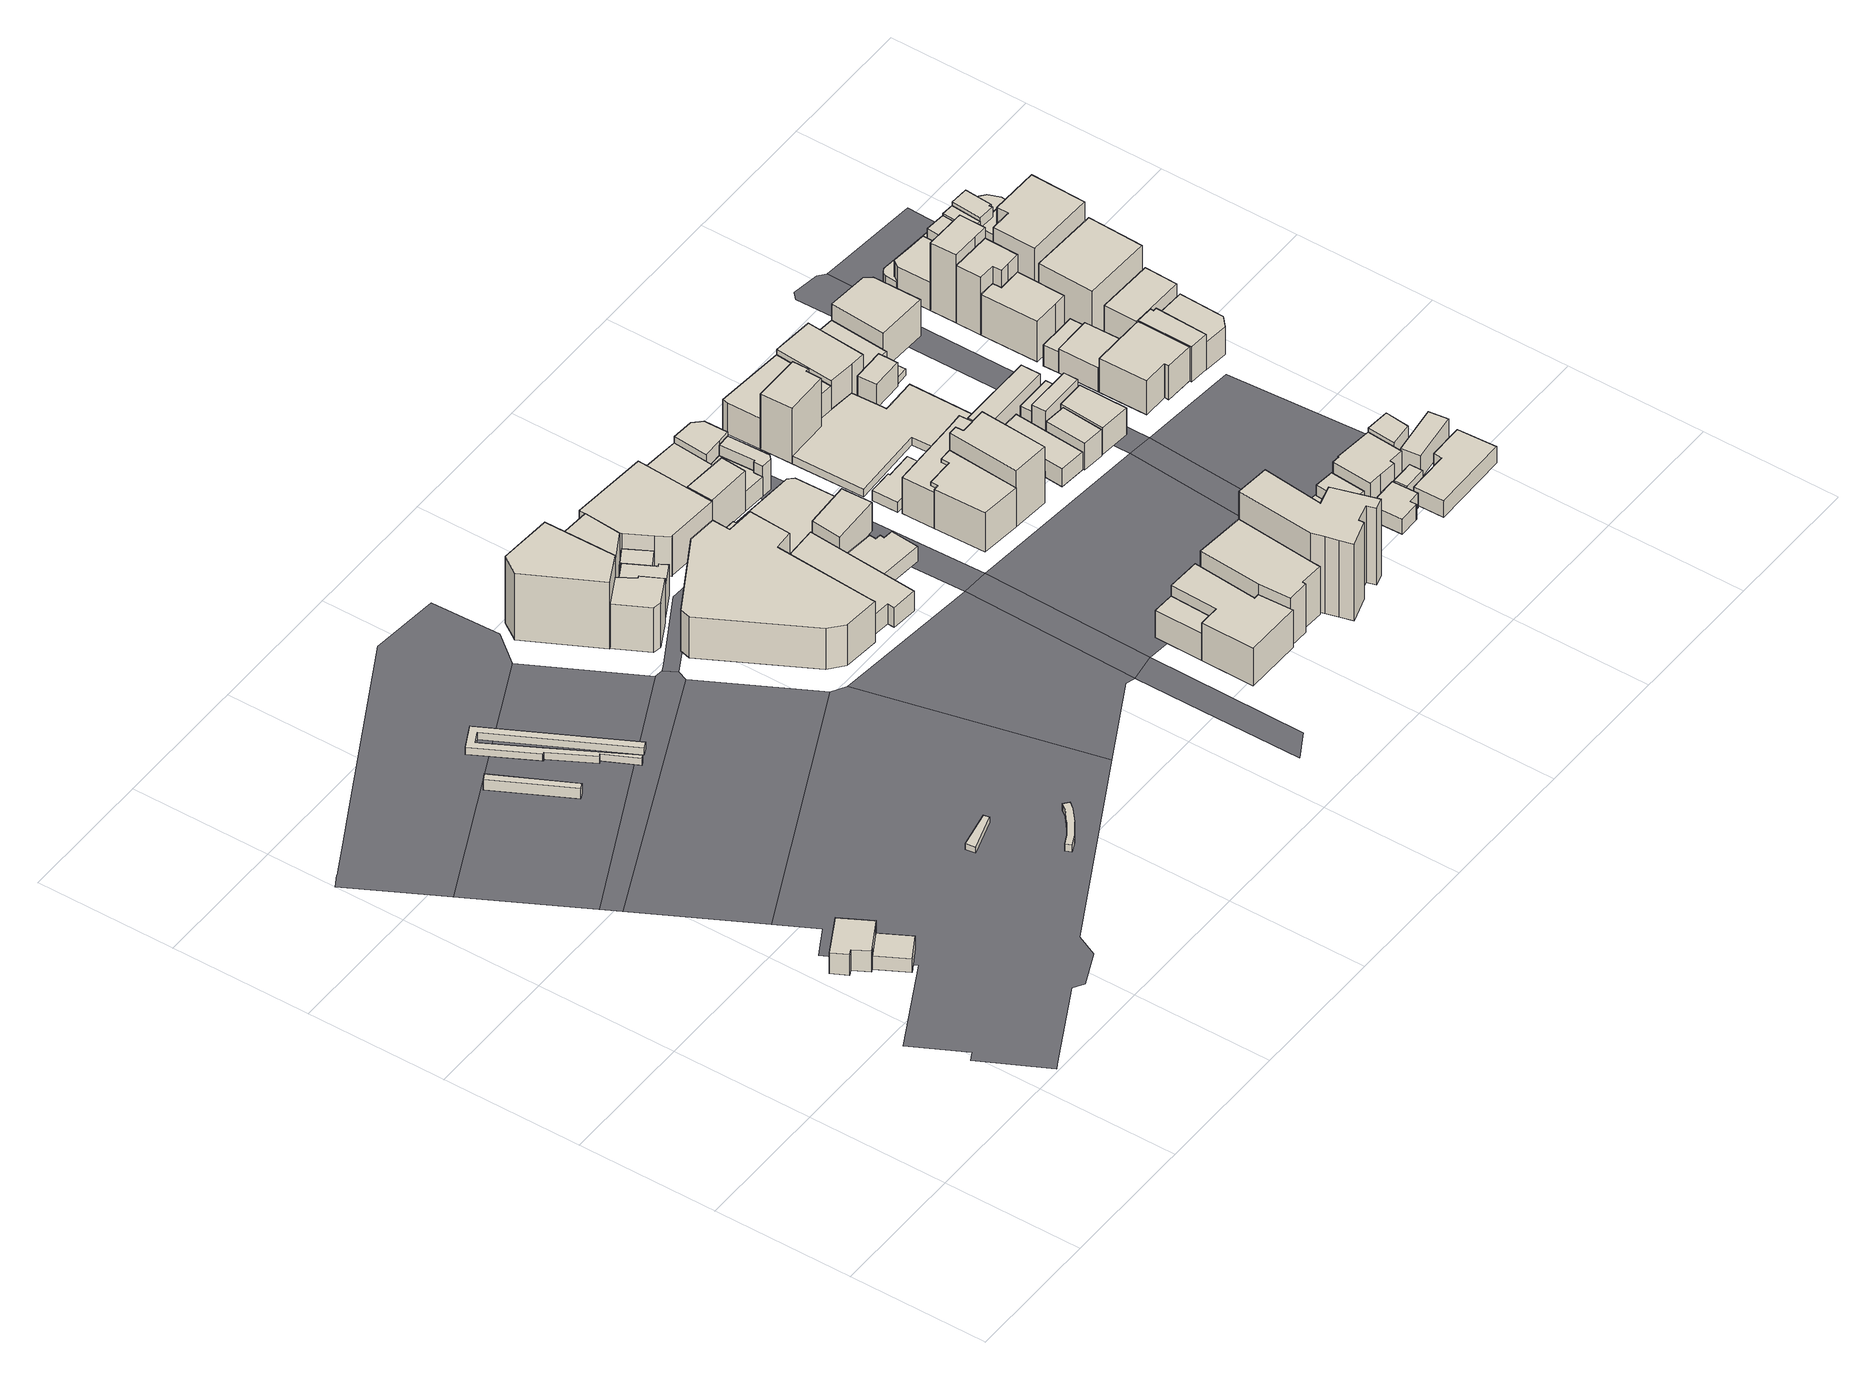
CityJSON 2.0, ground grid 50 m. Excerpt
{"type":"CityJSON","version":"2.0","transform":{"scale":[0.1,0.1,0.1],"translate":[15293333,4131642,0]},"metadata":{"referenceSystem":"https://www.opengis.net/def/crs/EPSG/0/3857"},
"CityObjects":{
"building1":{"type":"Building","attributes":{"measured_height":12.5,"storeys_above_ground":2,"usage":"業務施設","districts_and_zones_type":"商業地域"},"geometry":[{"type":"Solid","lod":"1","boundaries":[[[[0,1,2,3,4,5,6,7]],[[0,7,8,9]],[[7,6,10,8]],[[6,5,11,10]],[[5,4,12,11]],[[4,3,13,12]],[[3,2,14,13]],[[2,1,15,14]],[[1,0,9,15]],[[9,8,10,11,12,13,14,15]]]]}]},
"building2":{"type":"Building","attributes":{"measured_height":8.9,"storeys_above_ground":1,"name":"豊橋警察署豊橋駅前交番","usage":"官公庁施設","districts_and_zones_type":"商業地域"},"geometry":[{"type":"Solid","lod":"1","boundaries":[[[[16,17,18,19]],[[16,19,20,21]],[[19,18,22,20]],[[18,17,23,22]],[[17,16,21,23]],[[21,20,22,23]]]]}]},
"building3":{"type":"Building","attributes":{"measured_height":6.4,"storeys_above_ground":1,"usage":"運輸倉庫施設","districts_and_zones_type":"商業地域"},"geometry":[{"type":"Solid","lod":"1","boundaries":[[[[24,25,26,27]],[[24,27,28,29]],[[27,26,30,28]],[[26,25,31,30]],[[25,24,29,31]],[[29,28,30,31]]]]}]},
"building4":{"type":"Building","attributes":{"measured_height":7.9,"storeys_above_ground":1,"name":"駅前駅","usage":"運輸倉庫施設","districts_and_zones_type":"商業地域"},"geometry":[{"type":"Solid","lod":"1","boundaries":[[[[32,33,34,35,36,37,38,39,40,41,42,43,44,45]],[[32,45,46,47]],[[45,44,48,46]],[[44,43,49,48]],[[43,42,50,49]],[[42,41,51,50]],[[41,40,52,51]],[[40,39,53,52]],[[39,38,54,53]],[[38,37,55,54]],[[37,36,56,55]],[[36,35,57,56]],[[35,34,58,57]],[[34,33,59,58]],[[33,32,47,59]],[[47,46,48,49,50,51,52,53,54,55,56,57,58,59]]]]}]},
"building5":{"type":"Building","attributes":{"measured_height":3.1},"geometry":[{"type":"Solid","lod":"1","boundaries":[[[[60,61,62,63]],[[60,63,64,65]],[[63,62,66,64]],[[62,61,67,66]],[[61,60,65,67]],[[65,64,66,67]]]]}]},
"building6":{"type":"Building","attributes":{"measured_height":3.2},"geometry":[{"type":"Solid","lod":"1","boundaries":[[[[68,69,70,71,72,73,74,75,76,77]],[[68,77,78,79]],[[77,76,80,78]],[[76,75,81,80]],[[75,74,82,81]],[[74,73,83,82]],[[73,72,84,83]],[[72,71,85,84]],[[71,70,86,85]],[[70,69,87,86]],[[69,68,79,87]],[[79,78,80,81,82,83,84,85,86,87]]]]}]},
"building7":{"type":"Building","attributes":{"measured_height":43.7,"year_of_construction":1968,"storeys_above_ground":8,"usage":"商業施設","districts_and_zones_type":"商業地域"},"geometry":[{"type":"Solid","lod":"1","boundaries":[[[[88,89,90,91,92,93]],[[88,93,94,95]],[[93,92,96,94]],[[92,91,97,96]],[[91,90,98,97]],[[90,89,99,98]],[[89,88,95,99]],[[95,94,96,97,98,99]]]]}]},
"building8":{"type":"Building","attributes":{"measured_height":25.8,"year_of_construction":1963,"storeys_above_ground":5,"usage":"商業施設","districts_and_zones_type":"商業地域"},"geometry":[{"type":"Solid","lod":"1","boundaries":[[[[100,101,102,103,104,105,106]],[[100,106,107,108]],[[106,105,109,107]],[[105,104,110,109]],[[104,103,111,110]],[[103,102,112,111]],[[102,101,113,112]],[[101,100,108,113]],[[108,107,109,110,111,112,113]]]]}]},
"building9":{"type":"Building","attributes":{"measured_height":15.5},"geometry":[{"type":"Solid","lod":"1","boundaries":[[[[114,115,116,117,118,119,120,121]],[[114,121,122,123]],[[121,120,124,122]],[[120,119,125,124]],[[119,118,126,125]],[[118,117,127,126]],[[117,116,128,127]],[[116,115,129,128]],[[115,114,123,129]],[[123,122,124,125,126,127,128,129]]]]}]},
"building10":{"type":"Building","attributes":{"measured_height":25.2},"geometry":[{"type":"Solid","lod":"1","boundaries":[[[[130,131,132,133,134,135,136,137,138,139,140,141]],[[130,141,142,143]],[[141,140,144,142]],[[140,139,145,144]],[[139,138,146,145]],[[138,137,147,146]],[[137,136,148,147]],[[136,135,149,148]],[[135,134,150,149]],[[134,133,151,150]],[[133,132,152,151]],[[132,131,153,152]],[[131,130,143,153]],[[143,142,144,145,146,147,148,149,150,151,152,153]]]]}]},
"building11":{"type":"Building","attributes":{"measured_height":20.9,"year_of_construction":1988,"storeys_above_ground":6,"usage":"商業系複合施設","districts_and_zones_type":"商業地域"},"geometry":[{"type":"Solid","lod":"1","boundaries":[[[[154,155,156,157,158]],[[154,158,159,160]],[[158,157,161,159]],[[157,156,162,161]],[[156,155,163,162]],[[155,154,160,163]],[[160,159,161,162,163]]]]}]},
"building12":{"type":"Building","attributes":{"measured_height":11.7,"year_of_construction":1989,"storeys_above_ground":3,"usage":"店舗等併用住宅","districts_and_zones_type":"商業地域"},"geometry":[{"type":"Solid","lod":"1","boundaries":[[[[164,165,166,167]],[[164,167,168,169]],[[167,166,170,168]],[[166,165,171,170]],[[165,164,169,171]],[[169,168,170,171]]]]}]},
"building13":{"type":"Building","attributes":{"measured_height":14.7,"year_of_construction":1987,"storeys_above_ground":2,"usage":"商業施設","districts_and_zones_type":"商業地域"},"geometry":[{"type":"Solid","lod":"1","boundaries":[[[[172,173,174,135,134,133,175]],[[172,175,176,177]],[[175,133,178,176]],[[133,134,179,178]],[[134,135,180,179]],[[135,174,181,180]],[[174,173,182,181]],[[173,172,177,182]],[[177,176,178,179,180,181,182]]]]}]},
"building14":{"type":"Building","attributes":{"measured_height":20.8,"year_of_construction":1967,"storeys_above_ground":6,"usage":"商業系複合施設","districts_and_zones_type":"商業地域"},"geometry":[{"type":"Solid","lod":"1","boundaries":[[[[183,184,185,186,187,188,189,190,191,192]],[[183,192,193,194]],[[192,191,195,193]],[[191,190,196,195]],[[190,189,197,196]],[[189,188,198,197]],[[188,187,199,198]],[[187,186,200,199]],[[186,185,201,200]],[[185,184,202,201]],[[184,183,194,202]],[[194,193,195,196,197,198,199,200,201,202]]]]}]},
"building15":{"type":"Building","attributes":{"measured_height":10.1,"storeys_above_ground":2,"usage":"商業系複合施設","districts_and_zones_type":"商業地域"},"geometry":[{"type":"Solid","lod":"1","boundaries":[[[[203,204,205,206]],[[203,206,207,208]],[[206,205,209,207]],[[205,204,210,209]],[[204,203,208,210]],[[208,207,209,210]]]]}]},
"building16":{"type":"Building","attributes":{"measured_height":16.4,"year_of_construction":1986,"storeys_above_ground":3,"usage":"商業施設","districts_and_zones_type":"商業地域"},"geometry":[{"type":"Solid","lod":"1","boundaries":[[[[211,212,213,214]],[[211,214,215,216]],[[214,213,217,215]],[[213,212,218,217]],[[212,211,216,218]],[[216,215,217,218]]]]}]},
"building17":{"type":"Building","attributes":{"measured_height":6.9,"year_of_construction":2005,"storeys_above_ground":1,"usage":"商業施設","districts_and_zones_type":"商業地域"},"geometry":[{"type":"Solid","lod":"1","boundaries":[[[[219,220,221,222,223,224,225,226]],[[219,226,227,228]],[[226,225,229,227]],[[225,224,230,229]],[[224,223,231,230]],[[223,222,232,231]],[[222,221,233,232]],[[221,220,234,233]],[[220,219,228,234]],[[228,227,229,230,231,232,233,234]]]]}]},
"building18":{"type":"Building","attributes":{"measured_height":19.5},"geometry":[{"type":"Solid","lod":"1","boundaries":[[[[235,236,237,238,239,240,213,212,211]],[[235,211,241,242]],[[211,212,243,241]],[[212,213,244,243]],[[213,240,245,244]],[[240,239,246,245]],[[239,238,247,246]],[[238,237,248,247]],[[237,236,249,248]],[[236,235,242,249]],[[242,241,243,244,245,246,247,248,249]]]]}]},
"building19":{"type":"Building","attributes":{"measured_height":19,"storeys_above_ground":1,"usage":"商業系複合施設","districts_and_zones_type":"商業地域"},"geometry":[{"type":"Solid","lod":"1","boundaries":[[[[250,251,252,253]],[[250,253,254,255]],[[253,252,256,254]],[[252,251,257,256]],[[251,250,255,257]],[[255,254,256,257]]]]}]},
"building20":{"type":"Building","attributes":{"measured_height":10.4,"year_of_construction":1978,"storeys_above_ground":3,"usage":"商業系複合施設","districts_and_zones_type":"商業地域"},"geometry":[{"type":"Solid","lod":"1","boundaries":[[[[258,259,260,261,175,133,132,262]],[[258,262,263,264]],[[262,132,265,263]],[[132,133,266,265]],[[133,175,267,266]],[[175,261,268,267]],[[261,260,269,268]],[[260,259,270,269]],[[259,258,264,270]],[[264,263,265,266,267,268,269,270]]]]}]},
"building21":{"type":"Building","attributes":{"measured_height":14.9,"year_of_construction":1986,"storeys_above_ground":4,"usage":"商業施設","districts_and_zones_type":"商業地域"},"geometry":[{"type":"Solid","lod":"1","boundaries":[[[[271,272,261,260]],[[271,260,273,274]],[[260,261,275,273]],[[261,272,276,275]],[[272,271,274,276]],[[274,273,275,276]]]]}]},
"building22":{"type":"Building","attributes":{"measured_height":14.6,"year_of_construction":1969,"storeys_above_ground":2,"usage":"商業系複合施設","districts_and_zones_type":"商業地域"},"geometry":[{"type":"Solid","lod":"1","boundaries":[[[[277,278,279,184,183]],[[277,183,280,281]],[[183,184,282,280]],[[184,279,283,282]],[[279,278,284,283]],[[278,277,281,284]],[[281,280,282,283,284]]]]}]},
"building23":{"type":"Building","attributes":{"measured_height":10.6},"geometry":[{"type":"Solid","lod":"1","boundaries":[[[[285,286,287,251,250,288,289]],[[285,289,290,291]],[[289,288,292,290]],[[288,250,293,292]],[[250,251,294,293]],[[251,287,295,294]],[[287,286,296,295]],[[286,285,291,296]],[[291,290,292,293,294,295,296]]]]}]},
"building24":{"type":"Building","attributes":{"measured_height":25.4},"geometry":[{"type":"Solid","lod":"1","boundaries":[[[[297,298,299,300,301,302,303,304]],[[297,304,305,306]],[[304,303,307,305]],[[303,302,308,307]],[[302,301,309,308]],[[301,300,310,309]],[[300,299,311,310]],[[299,298,312,311]],[[298,297,306,312]],[[306,305,307,308,309,310,311,312]]]]}]},
"building25":{"type":"Building","attributes":{"measured_height":15.6,"year_of_construction":1972,"storeys_above_ground":5,"usage":"商業施設","districts_and_zones_type":"商業地域"},"geometry":[{"type":"Solid","lod":"1","boundaries":[[[[313,314,287,286,285,289,315]],[[313,315,316,317]],[[315,289,318,316]],[[289,285,319,318]],[[285,286,320,319]],[[286,287,321,320]],[[287,314,322,321]],[[314,313,317,322]],[[317,316,318,319,320,321,322]]]]}]},
"building26":{"type":"Building","attributes":{"measured_height":16.3},"geometry":[{"type":"Solid","lod":"1","boundaries":[[[[323,324,325,326,278,277]],[[323,277,327,328]],[[277,278,329,327]],[[278,326,330,329]],[[326,325,331,330]],[[325,324,332,331]],[[324,323,328,332]],[[328,327,329,330,331,332]]]]}]},
"building27":{"type":"Building","attributes":{"measured_height":20.1},"geometry":[{"type":"Solid","lod":"1","boundaries":[[[[333,334,335,336,337,338,339,340]],[[333,340,341,342]],[[340,339,343,341]],[[339,338,344,343]],[[338,337,345,344]],[[337,336,346,345]],[[336,335,347,346]],[[335,334,348,347]],[[334,333,342,348]],[[342,341,343,344,345,346,347,348]]]]}]},
"building28":{"type":"Building","attributes":{"measured_height":15.4,"name":"豊橋駅前郵便局"},"geometry":[{"type":"Solid","lod":"1","boundaries":[[[[349,350,351,352,353,354]],[[349,354,355,356]],[[354,353,357,355]],[[353,352,358,357]],[[352,351,359,358]],[[351,350,360,359]],[[350,349,356,360]],[[356,355,357,358,359,360]]]]}]},
"building29":{"type":"Building","attributes":{"measured_height":39.4},"geometry":[{"type":"Solid","lod":"1","boundaries":[[[[361,362,363,364,365,366,367,368,369,370,371,372,373]],[[361,373,374,375]],[[373,372,376,374]],[[372,371,377,376]],[[371,370,378,377]],[[370,369,379,378]],[[369,368,380,379]],[[368,367,381,380]],[[367,366,382,381]],[[366,365,383,382]],[[365,364,384,383]],[[364,363,385,384]],[[363,362,386,385]],[[362,361,375,386]],[[375,374,376,377,378,379,380,381,382,383,384,385,386]]]]}]},
"building30":{"type":"Building","attributes":{"measured_height":19.6},"geometry":[{"type":"Solid","lod":"1","boundaries":[[[[387,388,389,390,340,339,338,337,336,335,391,392,393]],[[387,393,394,395]],[[393,392,396,394]],[[392,391,397,396]],[[391,335,398,397]],[[335,336,399,398]],[[336,337,400,399]],[[337,338,401,400]],[[338,339,402,401]],[[339,340,403,402]],[[340,390,404,403]],[[390,389,405,404]],[[389,388,406,405]],[[388,387,395,406]],[[395,394,396,397,398,399,400,401,402,403,404,405,406]]]]}]},
"building31":{"type":"Building","attributes":{"measured_height":24.6,"year_of_construction":1983,"storeys_above_ground":2,"usage":"文教厚生施設","districts_and_zones_type":"商業地域"},"geometry":[{"type":"Solid","lod":"1","boundaries":[[[[389,388,407,408,333,340,390]],[[389,390,409,410]],[[390,340,411,409]],[[340,333,412,411]],[[333,408,413,412]],[[408,407,414,413]],[[407,388,415,414]],[[388,389,410,415]],[[410,409,411,412,413,414,415]]]]}]},
"building32":{"type":"Building","attributes":{"measured_height":24.5,"year_of_construction":1971,"storeys_above_ground":6,"usage":"商業系複合施設","districts_and_zones_type":"商業地域"},"geometry":[{"type":"Solid","lod":"1","boundaries":[[[[416,417,418,419,420,421]],[[416,421,422,423]],[[421,420,424,422]],[[420,419,425,424]],[[419,418,426,425]],[[418,417,427,426]],[[417,416,423,427]],[[423,422,424,425,426,427]]]]}]},
"building33":{"type":"Building","attributes":{"measured_height":23.5,"year_of_construction":1971,"storeys_above_ground":4,"usage":"商業施設","districts_and_zones_type":"商業地域"},"geometry":[{"type":"Solid","lod":"1","boundaries":[[[[428,429,430,417,416,421,420,431,432]],[[428,432,433,434]],[[432,431,435,433]],[[431,420,436,435]],[[420,421,437,436]],[[421,416,438,437]],[[416,417,439,438]],[[417,430,440,439]],[[430,429,441,440]],[[429,428,434,441]],[[434,433,435,436,437,438,439,440,441]]]]}]},
"building34":{"type":"Building","attributes":{"measured_height":4.5},"geometry":[{"type":"Solid","lod":"1","boundaries":[[[[429,442,443,444,445,393,392,446,447,419,418,430]],[[429,430,448,449]],[[430,418,450,448]],[[418,419,451,450]],[[419,447,452,451]],[[447,446,453,452]],[[446,392,454,453]],[[392,393,455,454]],[[393,445,456,455]],[[445,444,457,456]],[[444,443,458,457]],[[443,442,459,458]],[[442,429,449,459]],[[449,448,450,451,452,453,454,455,456,457,458,459]]]]}]},
"building35":{"type":"Building","attributes":{"measured_height":12.3},"geometry":[{"type":"Solid","lod":"1","boundaries":[[[[460,461,462,463]],[[460,463,464,465]],[[463,462,466,464]],[[462,461,467,466]],[[461,460,465,467]],[[465,464,466,467]]]]}]},
"building36":{"type":"Building","attributes":{"measured_height":4.9,"year_of_construction":2003,"storeys_above_ground":1,"usage":"商業施設","districts_and_zones_type":"商業地域"},"geometry":[{"type":"Solid","lod":"1","boundaries":[[[[468,469,470,471,472,473]],[[468,473,474,475]],[[473,472,476,474]],[[472,471,477,476]],[[471,470,478,477]],[[470,469,479,478]],[[469,468,475,479]],[[475,474,476,477,478,479]]]]}]},
"building37":{"type":"Building","attributes":{"measured_height":8.2,"year_of_construction":2000,"storeys_above_ground":2,"usage":"商業施設","districts_and_zones_type":"商業地域"},"geometry":[{"type":"Solid","lod":"1","boundaries":[[[[480,481,482,483]],[[480,483,484,485]],[[483,482,486,484]],[[482,481,487,486]],[[481,480,485,487]],[[485,484,486,487]]]]}]},
"building38":{"type":"Building","attributes":{"measured_height":2.5,"storeys_above_ground":1,"usage":"住宅","districts_and_zones_type":"商業地域"},"geometry":[{"type":"Solid","lod":"1","boundaries":[[[[488,489,490,491]],[[488,491,492,493]],[[491,490,494,492]],[[490,489,495,494]],[[489,488,493,495]],[[493,492,494,495]]]]}]},
"building39":{"type":"Building","attributes":{"measured_height":13.1,"year_of_construction":1959,"storeys_above_ground":3,"usage":"商業施設","districts_and_zones_type":"商業地域"},"geometry":[{"type":"Solid","lod":"1","boundaries":[[[[496,497,498,499]],[[496,499,500,501]],[[499,498,502,500]],[[498,497,503,502]],[[497,496,501,503]],[[501,500,502,503]]]]}]},
"building40":{"type":"Building","attributes":{"measured_height":17.7,"year_of_construction":1971,"storeys_above_ground":3,"usage":"商業系複合施設","districts_and_zones_type":"商業地域"},"geometry":[{"type":"Solid","lod":"1","boundaries":[[[[504,505,506,507,508]],[[504,508,509,510]],[[508,507,511,509]],[[507,506,512,511]],[[506,505,513,512]],[[505,504,510,513]],[[510,509,511,512,513]]]]}]},
"building41":{"type":"Building","attributes":{"measured_height":8.3,"year_of_construction":1998,"storeys_above_ground":2,"usage":"商業施設","districts_and_zones_type":"商業地域"},"geometry":[{"type":"Solid","lod":"1","boundaries":[[[[514,515,516,517]],[[514,517,518,519]],[[517,516,520,518]],[[516,515,521,520]],[[515,514,519,521]],[[519,518,520,521]]]]}]},
"building42":{"type":"Building","attributes":{"measured_height":16},"geometry":[{"type":"Solid","lod":"1","boundaries":[[[[522,523,524,525]],[[522,525,526,527]],[[525,524,528,526]],[[524,523,529,528]],[[523,522,527,529]],[[527,526,528,529]]]]}]},
"building43":{"type":"Building","attributes":{"measured_height":7.8,"year_of_construction":1997,"storeys_above_ground":2,"usage":"住宅","districts_and_zones_type":"商業地域"},"geometry":[{"type":"Solid","lod":"1","boundaries":[[[[530,531,532,533,534,535,536,537]],[[530,537,538,539]],[[537,536,540,538]],[[536,535,541,540]],[[535,534,542,541]],[[534,533,543,542]],[[533,532,544,543]],[[532,531,545,544]],[[531,530,539,545]],[[539,538,540,541,542,543,544,545]]]]}]},
"building44":{"type":"Building","attributes":{"measured_height":10.6,"year_of_construction":1988,"storeys_above_ground":3,"usage":"商業施設","districts_and_zones_type":"商業地域"},"geometry":[{"type":"Solid","lod":"1","boundaries":[[[[546,547,548,549,550,551]],[[546,551,552,553]],[[551,550,554,552]],[[550,549,555,554]],[[549,548,556,555]],[[548,547,557,556]],[[547,546,553,557]],[[553,552,554,555,556,557]]]]}]},
"building45":{"type":"Building","attributes":{"measured_height":13.7},"geometry":[{"type":"Solid","lod":"1","boundaries":[[[[558,559,560,561]],[[558,561,562,563]],[[561,560,564,562]],[[560,559,565,564]],[[559,558,563,565]],[[563,562,564,565]]]]}]},
"building46":{"type":"Building","attributes":{"measured_height":15.2},"geometry":[{"type":"Solid","lod":"1","boundaries":[[[[566,567,568,569]],[[566,569,570,571]],[[569,568,572,570]],[[568,567,573,572]],[[567,566,571,573]],[[571,570,572,573]]]]}]},
"building47":{"type":"Building","attributes":{"measured_height":12.3},"geometry":[{"type":"Solid","lod":"1","boundaries":[[[[574,575,576,577]],[[574,577,578,579]],[[577,576,580,578]],[[576,575,581,580]],[[575,574,579,581]],[[579,578,580,581]]]]}]},
"building48":{"type":"Building","attributes":{"measured_height":10.1,"storeys_above_ground":1,"usage":"商業施設","districts_and_zones_type":"商業地域"},"geometry":[{"type":"Solid","lod":"1","boundaries":[[[[582,583,584,585]],[[582,585,586,587]],[[585,584,588,586]],[[584,583,589,588]],[[583,582,587,589]],[[587,586,588,589]]]]}]},
"building49":{"type":"Building","attributes":{"measured_height":12.7},"geometry":[{"type":"Solid","lod":"1","boundaries":[[[[590,591,592,593,594,595,596,597,598,599]],[[590,599,600,601]],[[599,598,602,600]],[[598,597,603,602]],[[597,596,604,603]],[[596,595,605,604]],[[595,594,606,605]],[[594,593,607,606]],[[593,592,608,607]],[[592,591,609,608]],[[591,590,601,609]],[[601,600,602,603,604,605,606,607,608,609]]]]}]},
"building50":{"type":"Building","attributes":{"measured_height":10.7,"year_of_construction":1971,"storeys_above_ground":2,"usage":"業務施設","districts_and_zones_type":"商業地域"},"geometry":[{"type":"Solid","lod":"1","boundaries":[[[[610,611,612,613,614]],[[610,614,615,616]],[[614,613,617,615]],[[613,612,618,617]],[[612,611,619,618]],[[611,610,616,619]],[[616,615,617,618,619]]]]}]},
"building51":{"type":"Building","attributes":{"measured_height":6.1},"geometry":[{"type":"Solid","lod":"1","boundaries":[[[[620,621,622,623]],[[620,623,624,625]],[[623,622,626,624]],[[622,621,627,626]],[[621,620,625,627]],[[625,624,626,627]]]]}]},
"building52":{"type":"Building","attributes":{"measured_height":7.7},"geometry":[{"type":"Solid","lod":"1","boundaries":[[[[628,629,630,631,632,633]],[[628,633,634,635]],[[633,632,636,634]],[[632,631,637,636]],[[631,630,638,637]],[[630,629,639,638]],[[629,628,635,639]],[[635,634,636,637,638,639]]]]}]},
"building53":{"type":"Building","attributes":{"measured_height":15.9,"year_of_construction":1989,"storeys_above_ground":2,"usage":"商業施設","districts_and_zones_type":"商業地域"},"geometry":[{"type":"Solid","lod":"1","boundaries":[[[[640,641,642,643]],[[640,643,644,645]],[[643,642,646,644]],[[642,641,647,646]],[[641,640,645,647]],[[645,644,646,647]]]]}]},
"building54":{"type":"Building","attributes":{"measured_height":18.6},"geometry":[{"type":"Solid","lod":"1","boundaries":[[[[648,649,650,651,652]],[[648,652,653,654]],[[652,651,655,653]],[[651,650,656,655]],[[650,649,657,656]],[[649,648,654,657]],[[654,653,655,656,657]]]]}]},
"building55":{"type":"Building","attributes":{"measured_height":9.9},"geometry":[{"type":"Solid","lod":"1","boundaries":[[[[658,659,660,661]],[[658,661,662,663]],[[661,660,664,662]],[[660,659,665,664]],[[659,658,663,665]],[[663,662,664,665]]]]}]},
"building56":{"type":"Building","attributes":{"measured_height":23.8},"geometry":[{"type":"Solid","lod":"1","boundaries":[[[[666,667,668,669,670,671,672,673,674]],[[666,674,675,676]],[[674,673,677,675]],[[673,672,678,677]],[[672,671,679,678]],[[671,670,680,679]],[[670,669,681,680]],[[669,668,682,681]],[[668,667,683,682]],[[667,666,676,683]],[[676,675,677,678,679,680,681,682,683]]]]}]},
"building57":{"type":"Building","attributes":{"measured_height":14.5},"geometry":[{"type":"Solid","lod":"1","boundaries":[[[[684,685,686,687,688,689]],[[684,689,690,691]],[[689,688,692,690]],[[688,687,693,692]],[[687,686,694,693]],[[686,685,695,694]],[[685,684,691,695]],[[691,690,692,693,694,695]]]]}]},
"building58":{"type":"Building","attributes":{"measured_height":9.8,"year_of_construction":1960,"storeys_above_ground":2,"usage":"商業施設","districts_and_zones_type":"商業地域"},"geometry":[{"type":"Solid","lod":"1","boundaries":[[[[689,688,687,696,697,698]],[[689,698,699,700]],[[698,697,701,699]],[[697,696,702,701]],[[696,687,703,702]],[[687,688,704,703]],[[688,689,700,704]],[[700,699,701,702,703,704]]]]}]},
"building59":{"type":"Building","attributes":{"measured_height":20.2},"geometry":[{"type":"Solid","lod":"1","boundaries":[[[[705,706,707,708,709,710,711,712]],[[705,712,713,714]],[[712,711,715,713]],[[711,710,716,715]],[[710,709,717,716]],[[709,708,718,717]],[[708,707,719,718]],[[707,706,720,719]],[[706,705,714,720]],[[714,713,715,716,717,718,719,720]]]]}]},
"building60":{"type":"Building","attributes":{"measured_height":17.1,"year_of_construction":1978,"storeys_above_ground":4,"usage":"業務施設","districts_and_zones_type":"商業地域"},"geometry":[{"type":"Solid","lod":"1","boundaries":[[[[721,722,723,724,725,726,727]],[[721,727,728,729]],[[727,726,730,728]],[[726,725,731,730]],[[725,724,732,731]],[[724,723,733,732]],[[723,722,734,733]],[[722,721,729,734]],[[729,728,730,731,732,733,734]]]]}]},
"building61":{"type":"Building","attributes":{"measured_height":28.9,"year_of_construction":1991,"storeys_above_ground":9,"usage":"商業施設","districts_and_zones_type":"商業地域"},"geometry":[{"type":"Solid","lod":"1","boundaries":[[[[735,736,705,712,711,710,709,737]],[[735,737,738,739]],[[737,709,740,738]],[[709,710,741,740]],[[710,711,742,741]],[[711,712,743,742]],[[712,705,744,743]],[[705,736,745,744]],[[736,735,739,745]],[[739,738,740,741,742,743,744,745]]]]}]},
"building62":{"type":"Building","attributes":{"measured_height":28.5,"year_of_construction":1998,"storeys_above_ground":7,"usage":"商業系複合施設","districts_and_zones_type":"商業地域"},"geometry":[{"type":"Solid","lod":"1","boundaries":[[[[746,747,748,749,750,751]],[[746,751,752,753]],[[751,750,754,752]],[[750,749,755,754]],[[749,748,756,755]],[[748,747,757,756]],[[747,746,753,757]],[[753,752,754,755,756,757]]]]}]},
"building63":{"type":"Building","attributes":{"measured_height":25.3,"year_of_construction":1960,"storeys_above_ground":3,"usage":"商業施設","districts_and_zones_type":"商業地域"},"geometry":[{"type":"Solid","lod":"1","boundaries":[[[[758,759,747,746,751,760,761]],[[758,761,762,763]],[[761,760,764,762]],[[760,751,765,764]],[[751,746,766,765]],[[746,747,767,766]],[[747,759,768,767]],[[759,758,763,768]],[[763,762,764,765,766,767,768]]]]}]},
"building64":{"type":"Building","attributes":{"measured_height":14.5,"year_of_construction":1958,"storeys_above_ground":3,"usage":"商業施設","districts_and_zones_type":"商業地域"},"geometry":[{"type":"Solid","lod":"1","boundaries":[[[[769,770,771,772,773]],[[769,773,774,775]],[[773,772,776,774]],[[772,771,777,776]],[[771,770,778,777]],[[770,769,775,778]],[[775,774,776,777,778]]]]}]},
"building65":{"type":"Building","attributes":{"measured_height":18.3,"year_of_construction":1963,"storeys_above_ground":4,"usage":"商業施設","districts_and_zones_type":"商業地域"},"geometry":[{"type":"Solid","lod":"1","boundaries":[[[[779,780,781,721,727,782,783]],[[779,783,784,785]],[[783,782,786,784]],[[782,727,787,786]],[[727,721,788,787]],[[721,781,789,788]],[[781,780,790,789]],[[780,779,785,790]],[[785,784,786,787,788,789,790]]]]}]},
"building66":{"type":"Building","attributes":{"measured_height":13.3,"year_of_construction":1990,"storeys_above_ground":4,"usage":"業務施設","districts_and_zones_type":"商業地域"},"geometry":[{"type":"Solid","lod":"1","boundaries":[[[[791,792,793,794]],[[791,794,795,796]],[[794,793,797,795]],[[793,792,798,797]],[[792,791,796,798]],[[796,795,797,798]]]]}]},
"building67":{"type":"Building","attributes":{"measured_height":28.8,"year_of_construction":1970,"storeys_above_ground":8,"usage":"業務施設","districts_and_zones_type":"商業地域"},"geometry":[{"type":"Solid","lod":"1","boundaries":[[[[799,800,801,802]],[[799,802,803,804]],[[802,801,805,803]],[[801,800,806,805]],[[800,799,804,806]],[[804,803,805,806]]]]}]},
"building68":{"type":"Building","attributes":{"measured_height":28.2,"year_of_construction":1949,"storeys_above_ground":1,"usage":"商業施設","districts_and_zones_type":"商業地域"},"geometry":[{"type":"Solid","lod":"1","boundaries":[[[[807,808,809,810,811,812]],[[807,812,813,814]],[[812,811,815,813]],[[811,810,816,815]],[[810,809,817,816]],[[809,808,818,817]],[[808,807,814,818]],[[814,813,815,816,817,818]]]]}]},
"building69":{"type":"Building","attributes":{"measured_height":15.2,"year_of_construction":1960,"storeys_above_ground":3,"usage":"商業施設","districts_and_zones_type":"商業地域"},"geometry":[{"type":"Solid","lod":"1","boundaries":[[[[819,820,821,822]],[[819,822,823,824]],[[822,821,825,823]],[[821,820,826,825]],[[820,819,824,826]],[[824,823,825,826]]]]}]},
"building70":{"type":"Building","attributes":{"measured_height":34.9,"year_of_construction":1986,"storeys_above_ground":9,"usage":"業務施設","districts_and_zones_type":"商業地域"},"geometry":[{"type":"Solid","lod":"1","boundaries":[[[[827,828,829,830,831,832]],[[827,832,833,834]],[[832,831,835,833]],[[831,830,836,835]],[[830,829,837,836]],[[829,828,838,837]],[[828,827,834,838]],[[834,833,835,836,837,838]]]]}]},
"building71":{"type":"Building","attributes":{"measured_height":14.3},"geometry":[{"type":"Solid","lod":"1","boundaries":[[[[839,840,841,842,843,844,845,846,847,848,849,850,851,852,853,854,855,856,857,858,859]],[[839,859,860,861]],[[859,858,862,860]],[[858,857,863,862]],[[857,856,864,863]],[[856,855,865,864]],[[855,854,866,865]],[[854,853,867,866]],[[853,852,868,867]],[[852,851,869,868]],[[851,850,870,869]],[[850,849,871,870]],[[849,848,872,871]],[[848,847,873,872]],[[847,846,874,873]],[[846,845,875,874]],[[845,844,876,875]],[[844,843,877,876]],[[843,842,878,877]],[[842,841,879,878]],[[841,840,880,879]],[[840,839,861,880]],[[861,860,862,863,864,865,866,867,868,869,870,871,872,873,874,875,876,877,878,879,880]]]]}]},
"building72":{"type":"Building","attributes":{"measured_height":14.8,"year_of_construction":1960,"storeys_above_ground":4,"usage":"店舗等併用住宅","districts_and_zones_type":"商業地域"},"geometry":[{"type":"Solid","lod":"1","boundaries":[[[[881,882,883,884]],[[881,884,885,886]],[[884,883,887,885]],[[883,882,888,887]],[[882,881,886,888]],[[886,885,887,888]]]]}]},
"building73":{"type":"Building","attributes":{"measured_height":18.2,"year_of_construction":1960,"storeys_above_ground":5,"usage":"商業施設","districts_and_zones_type":"商業地域"},"geometry":[{"type":"Solid","lod":"1","boundaries":[[[[889,890,891,892,882,881]],[[889,881,893,894]],[[881,882,895,893]],[[882,892,896,895]],[[892,891,897,896]],[[891,890,898,897]],[[890,889,894,898]],[[894,893,895,896,897,898]]]]}]},
"building74":{"type":"Building","attributes":{"measured_height":28.7,"year_of_construction":1960,"storeys_above_ground":3,"usage":"商業施設","districts_and_zones_type":"商業地域"},"geometry":[{"type":"Solid","lod":"1","boundaries":[[[[899,900,901,902,903,904,905,906]],[[899,906,907,908]],[[906,905,909,907]],[[905,904,910,909]],[[904,903,911,910]],[[903,902,912,911]],[[902,901,913,912]],[[901,900,914,913]],[[900,899,908,914]],[[908,907,909,910,911,912,913,914]]]]}]},
"road1":{"type":"Road","geometry":[{"type":"MultiSurface","lod":"1","boundaries":[[[915,916,917,918,919,920,921,922,923,924,925,926]]]}]},
"road2":{"type":"Road","geometry":[{"type":"MultiSurface","lod":"1","boundaries":[[[927,925,924,928]]]}]},
"road3":{"type":"Road","geometry":[{"type":"MultiSurface","lod":"1","boundaries":[[[929,930,931,932,933,934,935,936,937,938,939,940,941,942,943,944,945,946,947]]]}]},
"road4":{"type":"Road","geometry":[{"type":"MultiSurface","lod":"1","boundaries":[[[948,927,928,949,950,951]]]}]},
"road5":{"type":"Road","geometry":[{"type":"MultiSurface","lod":"1","boundaries":[[[930,950,949,931]]]}]},
"road6":{"type":"Road","geometry":[{"type":"MultiSurface","lod":"1","boundaries":[[[952,929,947,953,954]]]}]},
"road7":{"type":"Road","geometry":[{"type":"MultiSurface","lod":"1","boundaries":[[[955,956,954,957,958]]]}]},
"road8":{"type":"Road","geometry":[{"type":"MultiSurface","lod":"1","boundaries":[[[959,960,961,948,951,962,963,964]]]}]},
"road9":{"type":"Road","geometry":[{"type":"MultiSurface","lod":"1","boundaries":[[[965,952,954,956]]]}]},
"road10":{"type":"Road","geometry":[{"type":"MultiSurface","lod":"1","boundaries":[[[966,967,952,965]]]}]},
"road11":{"type":"Road","geometry":[{"type":"MultiSurface","lod":"1","boundaries":[[[966,968,969,959,964,967]]]}]},
"road12":{"type":"Road","geometry":[{"type":"MultiSurface","lod":"1","boundaries":[[[970,971,969,968,972]]]}]},
"road13":{"type":"Road","geometry":[{"type":"MultiSurface","lod":"1","boundaries":[[[973,965,956,974]]]}]},
"road14":{"type":"Road","geometry":[{"type":"MultiSurface","lod":"1","boundaries":[[[975,973,974,976]]]}]},
"road15":{"type":"Road","geometry":[{"type":"MultiSurface","lod":"1","boundaries":[[[977,975,976,978,979,980]]]}]},
"road16":{"type":"Road","geometry":[{"type":"MultiSurface","lod":"1","boundaries":[[[981,982,973,975]]]}]},
"road17":{"type":"Road","geometry":[{"type":"MultiSurface","lod":"1","boundaries":[[[983,984,985,986,982,981,987,988,989]]]}]},
"road18":{"type":"Road","geometry":[{"type":"MultiSurface","lod":"1","boundaries":[[[990,989,988,991,992,993]]]}]}
},
"vertices":[
[669,722,89],[654,713,89],[565,663,89],[553,656,89],[521,712,89],[502,702,89],[473,758,89],[609,831,89],[609,831,176],[669,722,176],[473,758,176],[502,702,176],[521,712,176],[553,656,176],[565,663,176],[654,713,176],
[712,607,86],[623,557,86],[565,663,86],[654,713,86],[654,713,142],[712,607,142],[565,663,142],[623,557,142],
[690,1821,87],[668,1812,87],[531,2076,87],[554,2088,87],[554,2088,130],[690,1821,130],[531,2076,130],[668,1812,130],
[961,1777,85],[937,1765,85],[702,2218,85],[664,2199,85],[763,2017,85],[910,1752,85],[896,1745,85],[839,1861,85],[829,1855,85],[747,2003,85],[741,2000,85],[739,2004,85],[628,2211,85],[713,2254,85],[713,2254,114],[961,1777,114],[628,2211,114],[739,2004,114],[741,2000,114],[747,2003,114],[829,1855,114],[839,1861,114],[896,1745,114],[910,1752,114],[763,2017,114],[664,2199,114],[702,2218,114],[937,1765,114],
[1293,739,86],[1160,697,86],[1154,733,86],[1288,759,86],[1288,759,111],[1293,739,111],[1154,733,111],[1160,697,111],
[1481,574,86],[1463,551,86],[1418,512,86],[1369,478,86],[1332,461,86],[1322,483,86],[1357,500,86],[1403,531,86],[1446,568,86],[1462,589,86],[1462,589,116],[1481,574,116],[1446,568,116],[1403,531,116],[1357,500,116],[1322,483,116],[1332,461,116],[1369,478,116],[1418,512,116],[1463,551,116],
[1359,2428,84],[1361,2223,84],[1362,2171,84],[1257,2116,84],[1124,2374,84],[1168,2441,84],[1168,2441,364],[1359,2428,364],[1124,2374,364],[1257,2116,364],[1362,2171,364],[1361,2223,364],
[1398,2112,86],[1407,2115,86],[1445,2043,86],[1348,1992,86],[1318,1997,86],[1257,2116,86],[1362,2171,86],[1362,2171,273],[1398,2112,273],[1257,2116,273],[1318,1997,273],[1348,1992,273],[1445,2043,273],[1407,2115,273],
[1524,2125,87],[1533,2130,87],[1549,2101,87],[1456,2051,87],[1400,2157,87],[1412,2163,87],[1400,2186,87],[1471,2224,87],[1471,2224,216],[1524,2125,216],[1400,2186,216],[1412,2163,216],[1400,2157,216],[1456,2051,216],[1549,2101,216],[1533,2130,216],
[1749,2081,85],[1746,2016,85],[1845,2010,85],[1836,1857,85],[1765,1853,85],[1741,1497,85],[1740,1475,85],[1608,1486,85],[1557,1530,85],[1362,1896,85],[1372,1935,85],[1644,2088,85],[1644,2088,256],[1749,2081,256],[1372,1935,256],[1362,1896,256],[1557,1530,256],[1608,1486,256],[1740,1475,256],[1741,1497,256],[1765,1853,256],[1836,1857,256],[1845,2010,256],[1746,2016,256],
[1556,2416,85],[1545,2282,85],[1433,2219,85],[1361,2223,85],[1359,2428,85],[1359,2428,252],[1556,2416,252],[1361,2223,252],[1433,2219,252],[1545,2282,252],
[1597,2190,87],[1529,2151,87],[1480,2238,87],[1548,2277,87],[1548,2277,187],[1597,2190,187],[1480,2238,187],[1529,2151,187],
[1920,1456,85],[1826,1464,85],[1828,1490,85],[1952,1862,85],[1952,1862,168],[1920,1456,168],[1836,1857,168],[1765,1853,168],[1741,1497,168],[1828,1490,168],[1826,1464,168],
[1837,2417,84],[1826,2229,84],[1820,2133,84],[1627,2145,84],[1624,2143,84],[1597,2190,84],[1548,2277,84],[1545,2282,84],[1556,2416,84],[1558,2440,84],[1558,2440,250],[1837,2417,250],[1556,2416,250],[1545,2282,250],[1548,2277,250],[1597,2190,250],[1624,2143,250],[1627,2145,250],[1820,2133,250],[1826,2229,250],
[1849,2075,86],[1845,2010,86],[1746,2016,86],[1749,2081,86],[1749,2081,176],[1849,2075,176],[1746,2016,176],[1845,2010,176],
[2322,790,85],[2316,619,85],[2241,620,85],[2243,793,85],[2243,793,199],[2322,790,199],[2241,620,199],[2316,619,199],
[2060,1719,85],[2058,1695,85],[2078,1693,85],[2076,1677,85],[2112,1674,85],[2103,1572,85],[1942,1586,85],[1954,1729,85],[1954,1729,148],[2060,1719,148],[1942,1586,148],[2103,1572,148],[2112,1674,148],[2076,1677,148],[2078,1693,148],[2058,1695,148],
[2442,785,85],[2422,551,85],[2441,551,85],[2446,435,85],[2446,425,85],[2239,429,85],[2322,790,243],[2442,785,243],[2316,619,243],[2241,620,243],[2239,429,243],[2446,425,243],[2446,435,243],[2441,551,243],[2422,551,243],
[1990,2216,85],[1983,2124,85],[1820,2133,85],[1826,2229,85],[1826,2229,254],[1990,2216,254],[1820,2133,254],[1983,2124,254],
[2106,2058,85],[2124,2039,85],[2128,1870,85],[1961,1862,85],[1849,2075,85],[1849,2075,161],[2106,2058,161],[1845,2010,161],[1836,1857,161],[1952,1862,161],[1961,1862,161],[2128,1870,161],[2124,2039,161],
[2132,1761,85],[1950,1753,85],[2128,1870,206],[2132,1761,206],[1961,1862,206],[1950,1753,206],
[2006,2403,84],[1995,2278,84],[1990,2216,84],[1837,2417,201],[2006,2403,201],[1826,2229,201],[1990,2216,201],[1995,2278,201],
[2073,2153,85],[2066,2152,85],[2067,2118,85],[1995,2278,85],[2067,2280,85],[2067,2280,167],[2073,2153,167],[1995,2278,167],[1990,2216,167],[1983,2124,167],[2067,2118,167],[2066,2152,167],
[2640,762,84],[2614,480,84],[2611,442,84],[2526,446,84],[2524,433,84],[2446,435,84],[2441,551,84],[2460,778,84],[2460,778,286],[2640,762,286],[2441,551,286],[2446,435,286],[2524,433,286],[2526,446,286],[2611,442,286],[2614,480,286],
[2120,2131,85],[2104,2116,85],[2115,2281,85],[2115,2281,211],[2120,2131,211],[2067,2280,211],[2073,2153,211],[2066,2152,211],[2067,2118,211],[2104,2116,211],
[2085,2397,84],[2113,2367,84],[2115,2281,84],[2067,2280,84],[2006,2403,227],[2085,2397,227],[1995,2278,227],[2067,2280,227],[2115,2281,227],[2113,2367,227],
[2398,1414,84],[2254,1429,84],[2249,1614,84],[2270,1614,84],[2270,1641,84],[2371,1643,84],[2371,1673,84],[2417,1674,84],[2417,1674,248],[2398,1414,248],[2371,1673,248],[2371,1643,248],[2270,1641,248],[2270,1614,248],[2249,1614,248],[2254,1429,248],
[2330,1833,84],[2426,1836,84],[2428,1749,84],[2244,1744,84],[2242,1838,84],[2330,1840,84],[2330,1840,126],[2330,1833,126],[2242,1838,126],[2244,1744,126],[2428,1749,126],[2426,1836,126],
[2763,751,81],[2739,530,81],[2812,550,81],[2859,389,81],[2818,377,81],[2808,410,81],[2745,393,81],[2746,373,81],[2651,343,81],[2638,391,81],[2626,436,81],[2614,480,81],[2640,762,81],[2640,762,403],[2763,751,403],[2614,480,403],[2626,436,403],[2638,391,403],[2651,343,403],[2746,373,403],[2745,393,403],[2808,410,403],[2818,377,403],[2859,389,403],[2812,550,403],[2739,530,403],
[2573,1648,84],[2550,1647,84],[2450,1645,84],[2449,1674,84],[2248,1731,84],[2514,1741,84],[2569,1744,84],[2569,1744,235],[2573,1648,235],[2514,1741,235],[2248,1731,235],[2249,1614,235],[2270,1614,235],[2270,1641,235],[2371,1643,235],[2371,1673,235],[2417,1674,235],[2449,1674,235],[2450,1645,235],[2550,1647,235],
[2541,1512,84],[2533,1403,84],[2449,1674,320],[2450,1645,320],[2417,1674,320],[2398,1414,320],[2533,1403,320],[2541,1512,320],[2550,1647,320],
[2405,2186,84],[2393,2186,84],[2393,2131,84],[2235,2128,84],[2232,2243,84],[2404,2244,84],[2404,2244,316],[2405,2186,316],[2232,2243,316],[2235,2128,316],[2393,2131,316],[2393,2186,316],
[2487,2362,84],[2469,2148,84],[2394,2154,84],[2228,2363,84],[2234,2383,84],[2234,2383,214],[2487,2362,214],[2228,2363,214],[2232,2243,214],[2404,2244,214],[2405,2186,214],[2393,2186,214],[2394,2154,214],[2469,2148,214],
[2564,2139,84],[2569,2012,84],[2696,2017,84],[2698,1749,84],[2509,1878,84],[2240,1867,84],[2394,2154,116],[2469,2148,116],[2393,2131,116],[2235,2128,116],[2240,1867,116],[2509,1878,116],[2514,1741,116],[2569,1744,116],[2698,1749,116],[2696,2017,116],[2569,2012,116],[2564,2139,116],
[2632,1635,86],[2619,1462,86],[2548,1468,86],[2561,1641,86],[2561,1641,116],[2632,1635,116],[2548,1468,116],[2619,1462,116],
[2998,731,83],[2984,586,83],[2806,603,83],[2809,627,83],[2755,632,83],[2766,753,83],[2766,753,123],[2998,731,123],[2755,632,123],[2809,627,123],[2806,603,123],[2984,586,123],
[2737,1652,84],[2717,1393,84],[2621,1401,84],[2641,1654,84],[2641,1654,159],[2737,1652,159],[2621,1401,159],[2717,1393,159],
[3026,513,83],[2961,510,83],[2958,576,83],[3023,579,83],[3023,579,107],[3026,513,107],[2958,576,107],[2961,510,107],
[2812,1531,84],[2799,1380,84],[2720,1387,84],[2733,1538,84],[2733,1538,195],[2812,1531,195],[2720,1387,195],[2799,1380,195],
[2637,2349,85],[2619,2135,85],[2564,2139,85],[2469,2148,85],[2487,2362,85],[2487,2362,236],[2637,2349,236],[2469,2148,236],[2564,2139,236],[2619,2135,236],
[3076,725,83],[3066,598,83],[2994,604,83],[3004,732,83],[3004,732,158],[3076,725,158],[2994,604,158],[3066,598,158],
[2871,1657,84],[2588,1656,84],[2588,1727,84],[2871,1727,84],[2871,1727,219],[2871,1657,219],[2588,1727,219],[2588,1656,219],
[3164,467,82],[3121,466,82],[3122,442,82],[3115,442,82],[3043,440,82],[3039,556,82],[3115,559,82],[3161,560,82],[3161,560,145],[3164,467,145],[3115,559,145],[3039,556,145],[3043,440,145],[3115,442,145],[3122,442,145],[3121,466,145],
[2691,2093,88],[2691,2063,88],[2691,2057,88],[2576,2054,88],[2574,2124,88],[2690,2127,88],[2690,2127,188],[2691,2093,188],[2574,2124,188],[2576,2054,188],[2691,2057,188],[2691,2063,188],
[2919,1372,84],[2806,1381,84],[2819,1545,84],[2920,1545,84],[2920,1545,196],[2919,1372,196],[2819,1545,196],[2806,1381,196],
[2916,1550,84],[2745,1549,84],[2745,1601,84],[2916,1601,84],[2916,1601,220],[2916,1550,220],[2745,1601,220],[2745,1549,220],
[2896,1605,85],[2761,1604,85],[2761,1653,85],[2896,1654,85],[2896,1654,174],[2896,1605,174],[2761,1653,174],[2761,1604,174],
[2745,2065,87],[2691,2063,87],[2691,2093,87],[2744,2094,87],[2744,2094,115],[2745,2065,115],[2691,2093,115],[2691,2063,115],
[3116,723,82],[3247,710,82],[3237,578,82],[3182,583,82],[3180,566,82],[3115,572,82],[3066,576,82],[3079,722,82],[3107,720,82],[3107,724,82],[3107,724,202],[3116,723,202],[3107,720,202],[3079,722,202],[3066,576,202],[3115,572,202],[3180,566,202],[3182,583,202],[3237,578,202],[3247,710,202],
[2746,2340,84],[2730,2138,84],[2729,2125,84],[2619,2135,84],[2637,2349,84],[2637,2349,167],[2746,2340,167],[2619,2135,167],[2729,2125,167],[2730,2138,167],
[3259,516,81],[3175,515,81],[3174,563,81],[3258,564,81],[3258,564,138],[3259,516,138],[3174,563,138],[3175,515,138],
[3465,387,78],[3178,382,78],[3176,492,78],[3330,495,78],[3330,526,78],[3458,528,78],[3458,528,147],[3465,387,147],[3330,526,147],[3330,495,147],[3176,492,147],[3178,382,147],
[3334,703,81],[3324,616,81],[3239,608,81],[3247,710,81],[3247,710,218],[3334,703,218],[3239,608,218],[3324,616,218],
[2895,2328,83],[2914,2303,83],[2915,2129,83],[2730,2138,83],[2746,2340,83],[2746,2340,236],[2895,2328,236],[2730,2138,236],[2915,2129,236],[2914,2303,236],
[3455,558,79],[3275,534,79],[3266,603,79],[3446,627,79],[3446,627,177],[3455,558,177],[3266,603,177],[3275,534,177],
[3117,1545,83],[3215,1544,83],[3224,1543,83],[3222,1351,83],[3118,1355,83],[3118,1371,83],[3117,1371,83],[3026,1372,83],[3024,1546,83],[3024,1546,225],[3117,1545,225],[3026,1372,225],[3117,1371,225],[3118,1371,225],[3118,1355,225],[3222,1351,225],[3224,1543,225],[3215,1544,225],
[3166,1552,83],[3117,1552,83],[3024,1550,83],[3023,1696,83],[3118,1697,83],[3164,1697,83],[3164,1697,183],[3166,1552,183],[3118,1697,183],[3023,1696,183],[3024,1550,183],[3117,1552,183],
[3022,1751,83],[3118,1751,83],[3163,1751,83],[3163,1751,170],[3164,1697,170],[3118,1751,170],[3022,1751,170],[3023,1696,170],[3118,1697,170],
[3169,1949,82],[3165,1774,82],[3118,1774,82],[3026,1776,82],[3024,1983,82],[3084,1982,82],[3085,1949,82],[3118,1949,82],[3118,1949,252],[3169,1949,252],[3085,1949,252],[3084,1982,252],[3024,1983,252],[3026,1776,252],[3118,1774,252],[3165,1774,252],
[3287,1541,82],[3286,1529,82],[3299,1529,82],[3292,1338,82],[3222,1343,82],[3222,1351,82],[3224,1543,82],[3224,1543,229],[3287,1541,229],[3222,1351,229],[3222,1343,229],[3292,1338,229],[3299,1529,229],[3286,1529,229],
[3119,2072,82],[3172,2071,82],[3024,2074,82],[3024,2074,324],[3119,2072,324],[3024,1983,324],[3084,1982,324],[3085,1949,324],[3118,1949,324],[3169,1949,324],[3172,2071,324],
[3119,2167,83],[3174,2166,83],[3172,2071,83],[3119,2072,83],[3024,2074,83],[3023,2169,83],[3023,2169,368],[3119,2167,368],[3024,2074,368],[3119,2072,368],[3172,2071,368],[3174,2166,368],
[3119,2308,83],[3177,2304,83],[3022,2289,83],[3042,2315,83],[3042,2315,201],[3119,2308,201],[3022,2289,201],[3023,2169,201],[3119,2167,201],[3174,2166,201],[3177,2304,201],
[3420,1525,81],[3414,1362,81],[3379,1330,81],[3292,1338,81],[3299,1529,81],[3299,1529,196],[3420,1525,196],[3292,1338,196],[3379,1330,196],[3414,1362,196],
[3424,1656,82],[3420,1538,82],[3420,1537,82],[3215,1544,82],[3217,1663,82],[3217,1663,231],[3424,1656,231],[3215,1544,231],[3224,1543,231],[3287,1541,231],[3420,1537,231],[3420,1538,231],
[3252,2094,83],[3250,2052,83],[3179,2056,83],[3181,2097,83],[3181,2097,215],[3252,2094,215],[3179,2056,215],[3250,2052,215],
[3435,1872,81],[3427,1669,81],[3176,1678,81],[3184,1882,81],[3184,1882,313],[3435,1872,313],[3176,1678,313],[3427,1669,313],
[3301,2172,82],[3297,2096,82],[3253,2098,82],[3255,2132,82],[3184,2137,82],[3185,2178,82],[3185,2178,155],[3301,2172,155],[3184,2137,155],[3255,2132,155],[3253,2098,155],[3297,2096,155],
[3266,2293,83],[3259,2183,83],[3182,2189,83],[3191,2299,83],[3191,2299,223],[3266,2293,223],[3182,2189,223],[3259,2183,223],
[3441,2088,81],[3436,1889,81],[3182,1895,81],[3185,2051,81],[3263,2049,81],[3264,2092,81],[3264,2092,369],[3441,2088,369],[3263,2049,369],[3185,2051,369],[3182,1895,369],[3436,1889,369],
[3119,2355,79],[3447,2328,79],[3494,2290,79],[3510,2248,79],[3506,2193,79],[3450,2197,79],[3447,2197,79],[3448,2235,79],[3412,2283,79],[3376,2286,79],[3310,2290,79],[3266,2293,79],[3191,2299,79],[3177,2304,79],[3119,2308,79],[3042,2315,79],[3022,2289,79],[3023,2296,79],[3027,2339,79],[3034,2350,79],[3050,2361,79],[3050,2361,133],[3119,2355,133],[3034,2350,133],[3027,2339,133],[3023,2296,133],[3022,2289,133],[3042,2315,133],[3119,2308,133],[3177,2304,133],[3191,2299,133],[3266,2293,133],[3310,2290,133],[3376,2286,133],[3412,2283,133],[3448,2235,133],[3447,2197,133],[3450,2197,133],[3506,2193,133],[3510,2248,133],[3494,2290,133],[3447,2328,133],
[3310,2290,82],[3302,2180,82],[3259,2183,82],[3266,2293,82],[3266,2293,231],[3310,2290,231],[3259,2183,231],[3302,2180,231],
[3376,2286,82],[3369,2187,82],[3361,2188,82],[3361,2176,82],[3310,2290,247],[3376,2286,247],[3302,2180,247],[3361,2176,247],[3361,2188,247],[3369,2187,247],
[3369,2187,81],[3447,2185,81],[3443,2091,81],[3297,2096,81],[3301,2172,81],[3302,2180,81],[3361,2176,81],[3361,2188,81],[3361,2188,206],[3369,2187,206],[3361,2176,206],[3302,2180,206],[3301,2172,206],[3297,2096,206],[3443,2091,206],[3447,2185,206],
[1184,2724,0],[934,2747,0],[309,2415,0],[164,2338,0],[78,2293,0],[46,2276,0],[45,2276,0],[1,2252,0],[137,1996,0],[170,1934,0],[1106,2372,0],[1191,2477,0],
[1308,1985,0],[378,1541,0],
[1606,1483,0],[1556,1512,0],[624,1076,0],[696,940,0],[697,939,0],[636,905,0],[594,882,0],[733,610,0],[417,446,0],[515,260,0],[507,256,0],[483,242,0],[602,9,0],[618,18,0],[917,174,0],[955,150,0],[1078,205,0],[1113,281,0],[1802,644,0],
[1341,1982,0],[412,1477,0],[1352,1902,0],[1365,1938,0],
[2150,1430,0],[2099,801,0],[2134,791,0],
[2231,238,0],[2234,806,0],[2134,540,0],[2136,184,0],
[2103,2112,0],[1625,2140,0],[1368,1995,0],[1424,1969,0],[1637,2090,0],[2106,2060,0],
[2249,1425,0],
[2232,2034,0],[2133,2035,0],
[2230,2139,0],[2130,2137,0],
[2224,2388,0],[2120,2399,0],[2225,2309,0],
[2929,1365,0],[2879,747,0],
[3019,1357,0],[2975,738,0],
[3117,1348,0],[3116,725,0],[3415,698,0],[3378,1326,0],
[3019,2293,0],[2926,2305,0],
[3021,2587,0],[2922,2601,0],[2899,2580,0],[2905,2330,0],[3023,2296,0],[3044,2319,0],[3046,2566,0],
[3120,2559,0],[3119,2313,0],[3413,2289,0],[3422,2532,0]
]}
